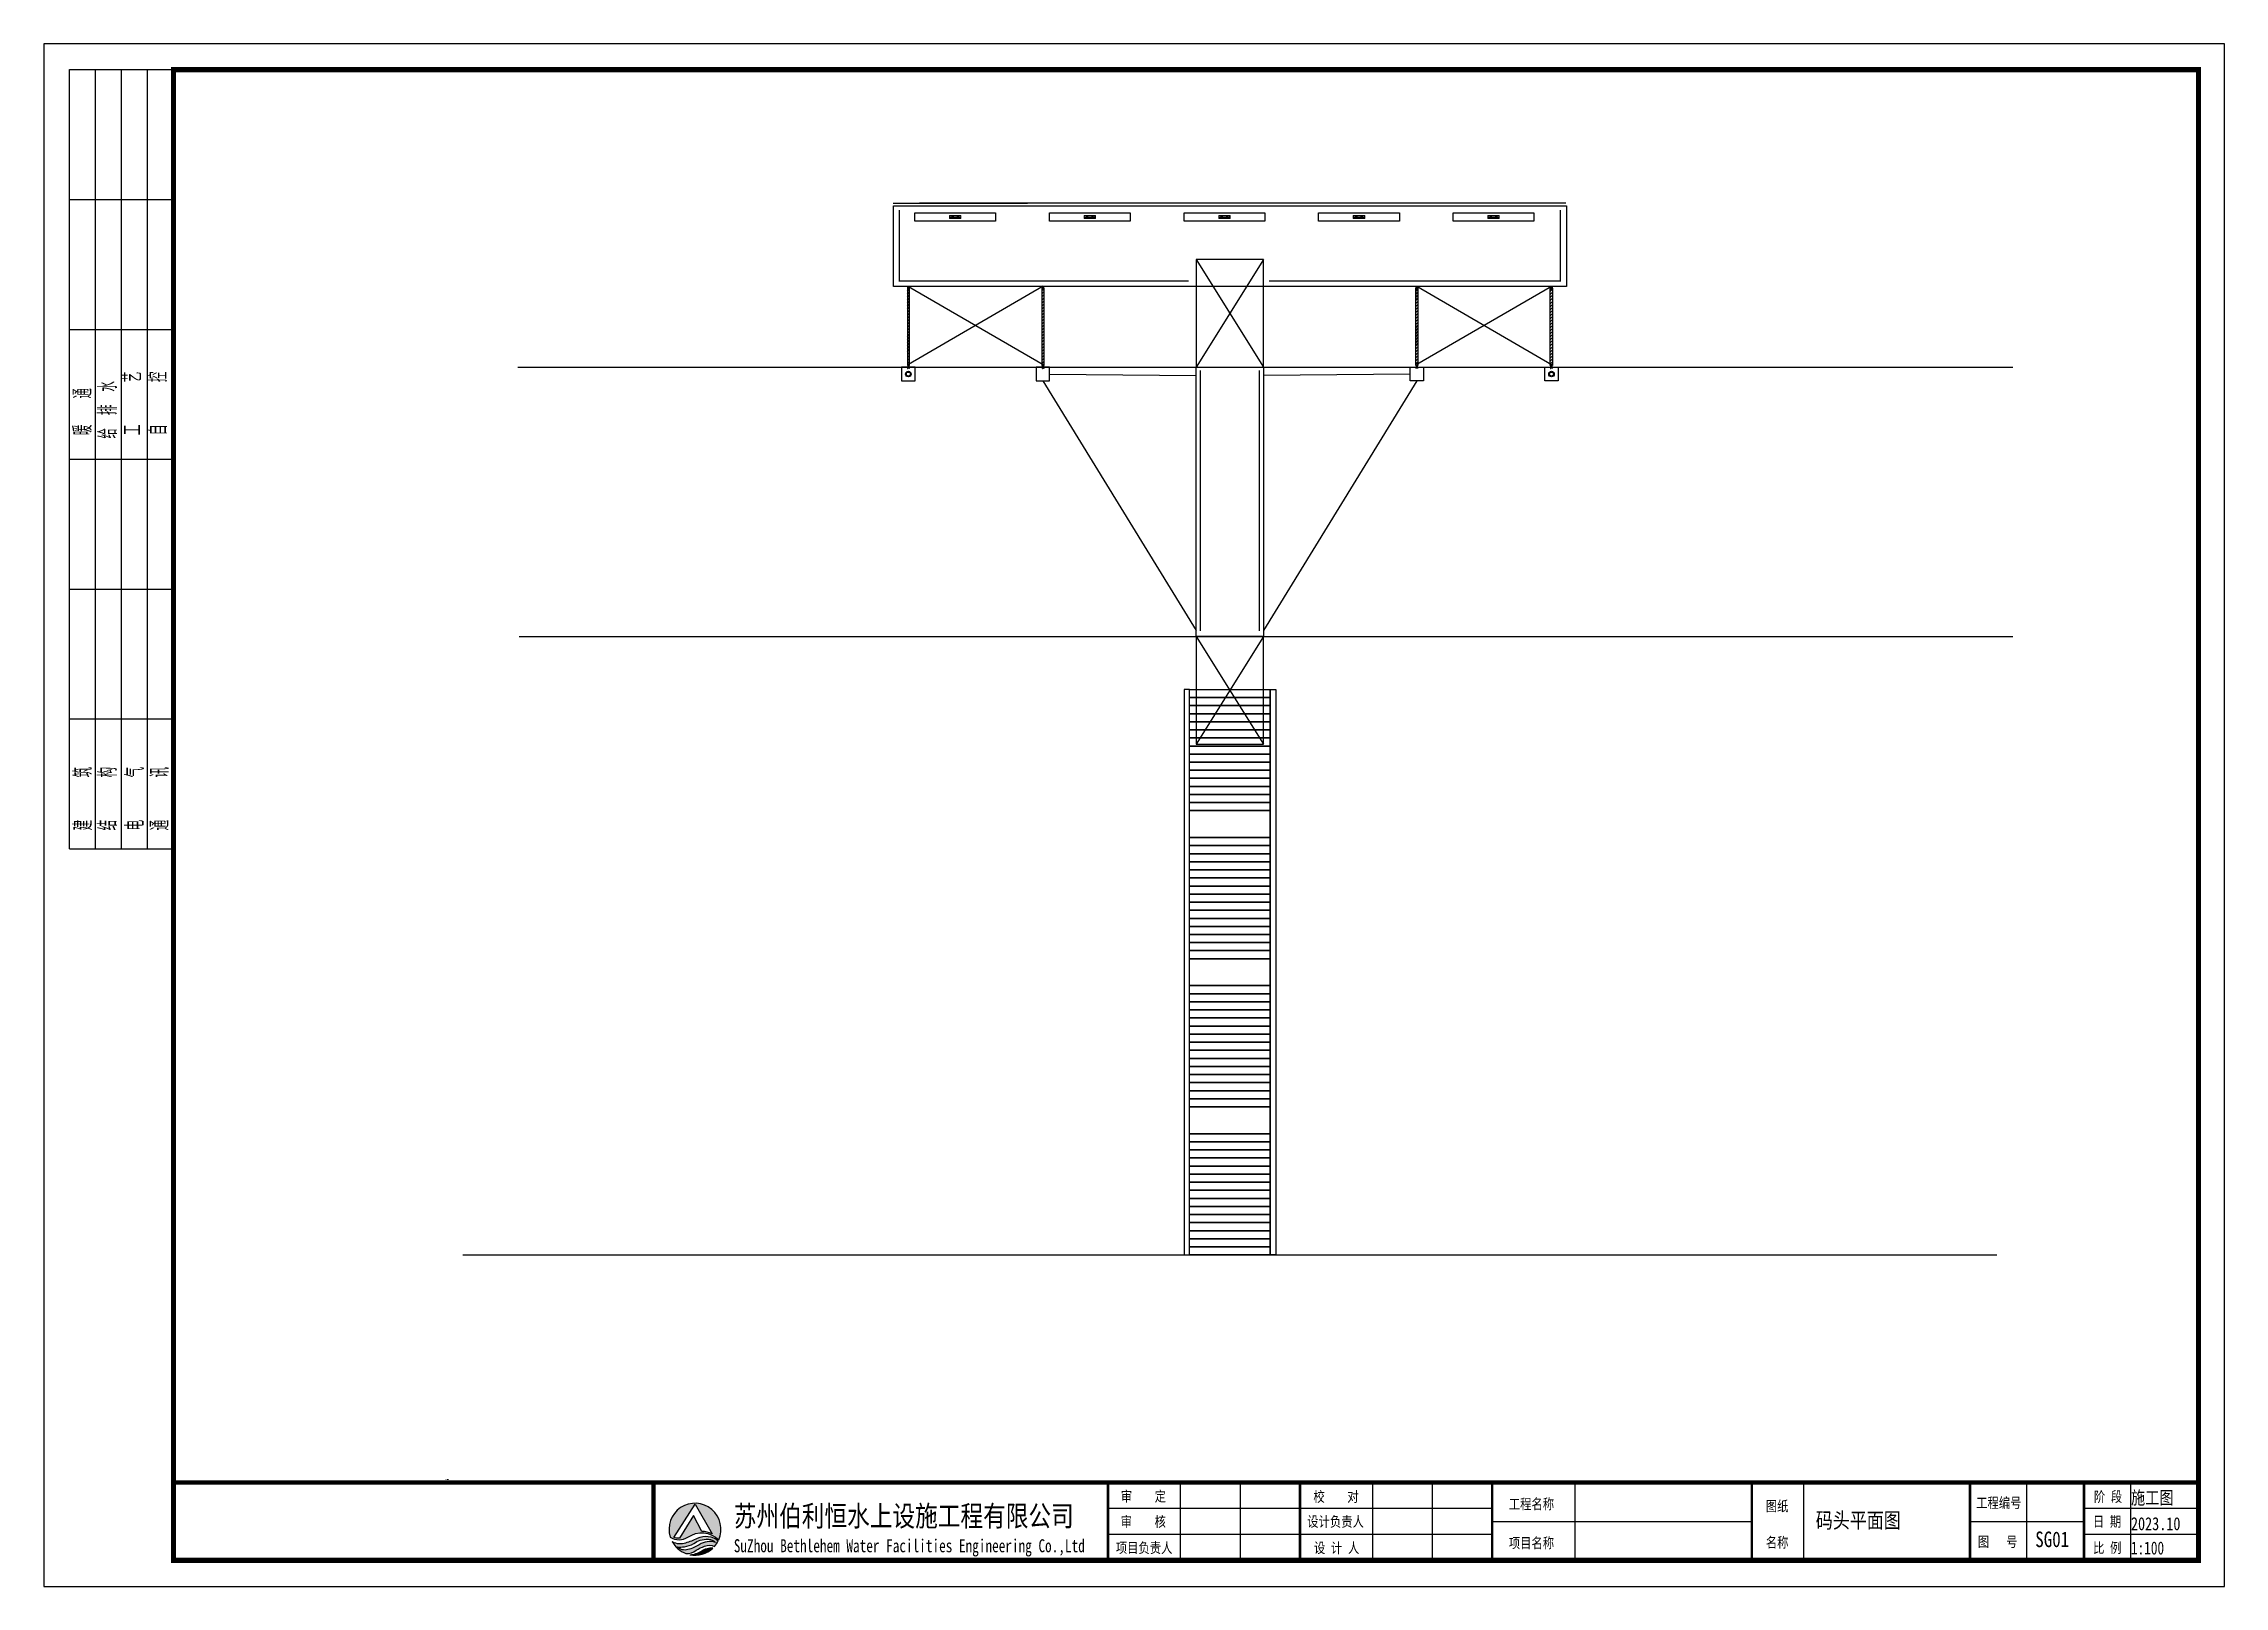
# Paper-space layout '平面图' of a CAD drawing. Header units: inches. Extents: x 0.1 to 10.4, y 0.3 to 7.6.
# The model-space entities are those that its viewports show. They can reach past a viewport. Long polylines and large blocks are cut down to what shows.
import ezdxf

# ---------------------------------------------------------------- set-up
doc = ezdxf.new("R2010")
doc.units = ezdxf.units.IN
doc.header["$LTSCALE"] = 1000
doc.header["$MEASUREMENT"] = 0
doc.linetypes.add('DASH', pattern=[0.35, 0.25, -0.1])
doc.linetypes.add('DOTE', pattern=[2.42, 2, -0.2, 0.02, -0.2])
doc.layers.add('00标注文字', color=2, linetype='Continuous', lineweight=15)
doc.layers.add('DOTE', color=1, linetype='Continuous')
doc.layers.add('PUB_DIM', color=3, linetype='Continuous')
doc.styles.add('-宋体', font='', dxfattribs={"width": 0.8})
doc.styles.add('_TCH_DIM', font='SIMPLEX', dxfattribs={"bigfont": 'GBCBIG'})
doc.styles.get("Standard").update_dxf_attribs({"font": 'txt', "bigfont": 'gbcbig.shx'})
doc.styles.add('图框', font='')
doc.styles.add('黑体', font='simhei.ttf')
doc.styles.get('-宋体').set_extended_font_data('SimSun')
doc.styles.get('图框').set_extended_font_data('SimSun')

# ---------------------------------------------------------------- blocks, each defined once
blk = doc.blocks.new('$TITLEBLK$00000187')
h = blk.add_hatch(color=140)
h.dxf.hatch_style = 1
h.paths.add_polyline_path([(-294.3, 4.5, 0.294083), (-290.89, 4.48, -0.363756), (-284.97, 3.96, 1.450144)])
h.paths.add_polyline_path([(-289.53, 10.8), (-286.23, 5.12, 0.101723), (-288.23, 5.58), (-289.84, 8.66), (-292.52, 4.26, -0.081837), (-293.64, 4.38)], flags=16)
h = blk.add_hatch(color=174)
h.paths.add_polyline_path([(-285.77, 2.71, 0.064571), (-285.05, 3.78, 0.296692), (-289.05, 4.29, -0.04264), (-291.3, 3.4, -0.209747), (-293.92, 3.62, 0.179915), (-291.3, 1.33, 0.169783), (-289.28, 1.97, -0.05744), (-287.69, 2.74, -0.214092)])
h.paths.add_polyline_path([(-288.71, 3.03, -0.084014), (-290.89, 2.08, -0.271733), (-292.96, 2.61, 0.071966), (-291.58, 2.64, 0.098278), (-289.75, 3.23, -0.072406), (-288.51, 3.9, -0.088156), (-286.96, 4.07, -0.181988), (-285.56, 3.48, 0.206106)], flags=16)
blk.add_hatch(color=174).paths.add_polyline_path([(-286.08, 2.39, 0.189728), (-288.25, 1.81, -0.126537), (-290.52, 1.1, 0.245013)])
for p, q in [((-196, 0), (-196, 15)), ((-184.5, 0), (-184.5, 15)), ((-159, 0), (-159, 15)), ((-147.5, 0), (-147.5, 15)), ((-120, 0), (-120, 15)), ((-76, 0), (-76, 15)), ((-33, 0), (-33, 15)), ((-13, 0), (-13, 15)), ((0, 0), (0, 15)), ((-136, 10), (-210, 10)), ((0, 10), (-22, 10)), ((-136, 5), (-210, 5)), ((-136, 7.5), (-86, 7.5)), ((-44, 7.5), (-22, 7.5)), ((0, 5), (-22, 5))]:
    blk.add_line(p, q)
for points, const_width in [([(-297.54, 0), (-297.54, 15), (0, 15)], 0.8), ([(-210, 0), (-210, 15)], 0.5), ([(-173, 0), (-173, 15)], 0.5), ([(-136, 0), (-136, 15)], 0.5), ([(-86, 0), (-86, 15)], 0.5), ([(-44, 0), (-44, 15)], 0.5), ([(-22, 0), (-22, 15)], 0.5)]:
    blk.add_lwpolyline(points, dxfattribs=dict(const_width=const_width))
for points in [[(-294.3, 4.5, 0.294083), (-290.89, 4.48, -0.363756), (-284.97, 3.96, 1.450144)], [(-293.64, 4.38), (-289.53, 10.8), (-286.23, 5.12, 0.101723), (-288.23, 5.58), (-289.84, 8.66), (-292.52, 4.26, -0.081837)]]:
    blk.add_lwpolyline(points, format="xyb", close=True)
for points in [[(-293.92, 3.62, 0.209747), (-291.3, 3.4, 0.04264), (-289.05, 4.29, -0.296692), (-285.05, 3.78)], [(-292.96, 2.61, 0.071966), (-291.58, 2.64, 0.098278), (-289.75, 3.23, -0.072406), (-288.51, 3.9, -0.088156), (-286.96, 4.07, -0.181988), (-285.56, 3.48, 0.206106), (-288.71, 3.03, -0.084014), (-290.89, 2.08, -0.271733), (-292.96, 2.61)], [(-291.3, 1.33, 0.169783), (-289.28, 1.97, -0.05744), (-287.69, 2.74, -0.214092), (-285.77, 2.71, -0.214092)], [(-290.52, 1.1, 0.126537), (-288.25, 1.81, -0.189728), (-286.08, 2.39, -0.189728)]]:
    blk.add_lwpolyline(points, format="xyb")
for start, end in [(208.4706, 249.2676), (258.5751, 313.6432), (318.8384, 333.6165)]:
    blk.add_arc((-289.53, 6), 5, start, end)
at = {"style": '图框'}
for s, height, width, p in [('审    定', 2, 0.8, (-207.53, 11.34)), ('校    对', 2, 0.8, (-170.43, 11.27)), ('阶 段', 2, 0.8, (-20.12, 11.27)), ('苏州伯利恒水上设施工程有限公司', 4, 0.8, (-282.06, 6.56)), ('审    核', 2, 0.8, (-207.55, 6.48)), ('设计负责人', 2, 0.8, (-171.62, 6.48)), ('工程名称', 2, 0.8, (-132.8, 9.86)), ('图纸', 2, 0.8, (-83.31, 9.46)), ('工程编号', 2, 0.8, (-42.79, 10.08)), ('日 期', 2, 0.8, (-20.31, 6.48)), ('SuZhou Bethlehem Water Facilities Engineering Co.,Ltd ', 2.5, 0.75, (-282.06, 1.57)), ('项目名称', 2, 0.8, (-132.8, 2.36)), ('名称', 2, 0.8, (-83.31, 2.46)), ('图   号', 2, 0.8, (-42.46, 2.6)), ('项目负责人', 2, 0.8, (-208.49, 1.42)), ('设 计 人', 2, 0.8, (-170.33, 1.42)), ('比 例', 2, 0.8, (-20.27, 1.42))]:
    blk.add_text(s, height=height, dxfattribs=dict(at, width=width)).set_placement(p)
for tag, p in [('审定人', (-193.68, 10.95)), ('校对', (-155.51, 10.92)), ('审核人', (-193.68, 6.03)), ('设计负责人', (-158.64, 6.23)), ('项目负责人', (-195.69, 1.11)), ('设计人', (-156.48, 1.18))]:
    blk.add_attdef(tag, p, '', height=3)
for tag, p, height, style, width in [('工程名称', (-115.66, 9.53), 3, '-宋体', 0.8), ('阶段', (-12.96, 10.81), 2.5, '黑体', 0.8), ('图名', (-73.67, 6.22), 3, '-宋体', 0.8), ('日期', (-12.96, 5.8), 2.5, '黑体', 0.8), ('项目名称', (-115.65, 1.97), 3, '-宋体', 0.8), ('图号', (-31.44, 2.55), 3, '_TCH_DIM', 0.7), ('比例', (-12.96, 1.14), 2.5, '黑体', 0.8)]:
    blk.add_attdef(tag, p, '', height=height, dxfattribs=dict(style=style, width=width))
blk = doc.blocks.new('$TITLEBLK$00000095')
for p, q in [((-150, 20), (-150, 0)), ((-150, 20), (0, 20)), ((-125, 20), (-125, 0)), ((-100, 20), (-100, 0)), ((-75, 20), (-75, 0)), ((-75, 20), (-75, 0)), ((-50, 20), (-50, 0)), ((-25, 20), (-25, 0)), ((0, 20), (0, 0)), ((-150, 15), (-75, 15)), ((-75, 15), (0, 15)), ((-150, 10), (-75, 10)), ((-75, 10), (0, 10)), ((-150, 5), (-75, 5)), ((-75, 5), (0, 5))]:
    blk.add_line(p, q)
at = {"width": 0.8}
for s, p in [('建   筑', (-146.45, 15.65)), ('暖  通', (-70.35, 15.73)), ('结   构', (-146.45, 10.91)), ('给 排 水', (-71.03, 10.9)), ('电   气', (-146.45, 5.65)), ('工   艺', (-70.35, 6.13)), ('通   讯', (-146.45, 0.88)), ('自   控', (-70.35, 1.24))]:
    blk.add_text(s, height=3.509, dxfattribs=at).set_placement(p)
blk = doc.blocks.new('rgthtyjyuk')
blk.add_lwpolyline([(0, 0), (420, 0), (420, 297), (0, 297)], close=True)
at = {"const_width": 1}
blk.add_lwpolyline([(25, 5), (415, 5), (415, 292), (25, 292)], close=True, dxfattribs=at)
at = {"const_width": 0.8}
blk.add_lwpolyline([(415, 20), (25, 20)], dxfattribs=at)
at = {"rotation": 90}
blk.add_blockref('$TITLEBLK$00000095', (25, 292), dxfattribs=at)
blk = doc.blocks.new('*U257')
blk.add_lwpolyline([(-1500, 150), (1500, 150), (1500, -150), (-1500, -150)], close=True)
blk = doc.blocks.new('*U258')
at = {"color": 0, "linetype": 'ByBlock', "lineweight": -2, "transparency": 16777216}
for p in [(0, 0), (0, -300), (0, -600), (0, -900), (0, -1200), (0, -1500), (0, -1800), (0, -2100), (0, -2400), (0, -2700), (0, -3000), (0, -3300), (0, -3600), (0, -3900), (0, -4200)]:
    blk.add_blockref('*U257', p, dxfattribs=at)
blk = doc.blocks.new('M24_90')
at = {"layer": 'PUB_DIM'}
for p, q in [((-11, 11), (-14, 10)), ((-11, 11), (-7, 10)), ((-11, 11), (11, 11)), ((-7, 10), (0, 11)), ((-7, 10), (-7, 0)), ((0, 11), (7, 10)), ((11, 11), (7, 10)), ((7, 10), (7, 0)), ((11, 11), (14, 10)), ((-11, -74), (-14, -73)), ((-11, -74), (-7, -73)), ((-11, -74), (11, -74)), ((-7, -73), (-7, -58)), ((-7, -73), (0, -74)), ((0, -74), (7, -73)), ((7, -73), (7, -58)), ((11, -74), (7, -73)), ((11, -74), (14, -73))]:
    blk.add_line(p, q, dxfattribs=at)
for points in [[(-14, 10), (14, 10), (14, 0), (-14, 0)], [(-8, 0), (8, 0), (8, -77), (-8, -77)], [(-15, -52), (15, -52), (15, -55), (-15, -55)], [(-14, -73), (14, -73), (14, -58), (-14, -58)]]:
    blk.add_lwpolyline(points, close=True, dxfattribs=at)
blk = doc.blocks.new('ahjshdasda')
at = {"layer": 'PUB_DIM'}
for p, q in [((39726, 54601), (39726, 54591)), ((39727, 54601), (39727, 54591)), ((39729, 54601), (39729, 54591)), ((39731, 54601), (39731, 54591))]:
    blk.add_line(p, q, dxfattribs=at)
for points in [[(39720, 54602), (39737, 54602), (39737, 54600), (39720, 54600)], [(39729, 54599), (39729, 54580), (39728, 54580), (39728, 54599)]]:
    blk.add_lwpolyline(points, close=True, dxfattribs=at)
at = {"layer": 'PUB_DIM', "xscale": 0.08773124708293675, "yscale": 0.08773124708293675, "zscale": 0.08773124708293675, "rotation": 90.01075038123389}
blk.add_blockref('M24_90', (39726, 54594), dxfattribs=at)
blk = doc.blocks.new('M16膨胀螺栓')
at = {"layer": 'PUB_DIM'}
for p, q in [((-12, 12), (-16, 10)), ((-12, 12), (-8, 10)), ((-12, 12), (12, 12)), ((-8, 10), (0, 12)), ((0, 12), (8, 10)), ((12, 12), (8, 10)), ((12, 12), (16, 10)), ((-8, -84), (-12, -103)), ((-12, -103), (-12, -112)), ((-12, -112), (12, -112)), ((-10, -112), (-10, -112)), ((0, -128), (-10, -123)), ((-5, -117), (5, -117)), ((-2, -107), (-4, -112)), ((-1, -84), (-2, -107)), ((0, -128), (10, -123)), ((1, -84), (2, -107)), ((2, -107), (4, -112)), ((8, -84), (12, -103)), ((10, -112), (10, -112)), ((12, -103), (12, -112))]:
    blk.add_line(p, q, dxfattribs=at)
for points in [[(-16, 10), (16, 10), (16, 0), (-16, 0)], [(-8, 22), (8, 22), (8, -73), (-8, -73)], [(-10, -18), (10, -18), (10, -123), (-10, -123)], [(-8, -79), (8, -79), (8, -84), (-8, -84)]]:
    blk.add_lwpolyline(points, close=True, dxfattribs=at)
for centre, start, end in [((-5, -112), 180, 270), ((5, -112), 270, 0)]:
    blk.add_arc(centre, 5, start, end, dxfattribs=at)
blk = doc.blocks.new('hjashdasda')
at = {"layer": 'DOTE', "linetype": 'DOTE', "ltscale": 0.005}
for p, q in [((37896, 49659), (37896, 49655)), ((37909, 49660), (37909, 49655))]:
    blk.add_line(p, q, dxfattribs=at)
at = {"layer": 'DOTE', "linetype": 'DOTE', "ltscale": 0.02}
for p, q in [((37907, 49665), (37897, 49665)), ((37903, 49683), (37903, 49656))]:
    blk.add_line(p, q, dxfattribs=at)
at = {"layer": 'PUB_DIM'}
for p, q in [((37896, 49657), (37896, 49656)), ((37897, 49657), (37897, 49656)), ((37900, 49657), (37900, 49669)), ((37905, 49669), (37900, 49669)), ((37902, 49657), (37902, 49669)), ((37903, 49657), (37903, 49669)), ((37905, 49657), (37905, 49669)), ((37908, 49657), (37908, 49656)), ((37909, 49657), (37909, 49656))]:
    blk.add_line(p, q, dxfattribs=at)
for points in [[(37911, 49656), (37894, 49656), (37894, 49657), (37911, 49657)], [(37902, 49661), (37902, 49682), (37903, 49682), (37903, 49661)]]:
    blk.add_lwpolyline(points, close=True, dxfattribs=at)
at = {"layer": 'PUB_DIM', "yscale": 0.08773124708293675, "zscale": 0.08773124708293675}
for name, p, xscale, rotation in [('M16膨胀螺栓', (37896, 49657), -0.08773124708293675, 359.9999999999325), ('M24_90', (37905, 49665), 0.08773124708293675, 270)]:
    blk.add_blockref(name, p, dxfattribs=dict(at, xscale=xscale, rotation=rotation))
at = {"layer": 'PUB_DIM', "xscale": 0.08773124708293675, "yscale": 0.08773124708293675, "zscale": 0.08773124708293675}
blk.add_blockref('M16膨胀螺栓', (37909, 49657), dxfattribs=at)
blk = doc.blocks.new('*U265')
blk.add_lwpolyline([(-1500, 150), (1500, 150), (1500, -150), (-1500, -150)], close=True)
blk = doc.blocks.new('*U266')
at = {"color": 0, "linetype": 'ByBlock', "lineweight": -2, "transparency": 16777216}
for p in [(0, 0), (0, -300), (0, -600), (0, -900), (0, -1200), (0, -1500), (0, -1800), (0, -2100), (0, -2400), (0, -2700), (0, -3000), (0, -3300), (0, -3600), (0, -3900), (0, -4200)]:
    blk.add_blockref('*U265', p, dxfattribs=at)
blk = doc.blocks.new('*U267')
blk.add_lwpolyline([(-1500, 150), (1500, 150), (1500, -150), (-1500, -150)], close=True)
blk = doc.blocks.new('*U268')
at = {"color": 0, "linetype": 'ByBlock', "lineweight": -2, "transparency": 16777216}
for p in [(0, 0), (0, -300), (0, -600), (0, -900), (0, -1200), (0, -1500), (0, -1800), (0, -2100), (0, -2400), (0, -2700), (0, -3000), (0, -3300), (0, -3600), (0, -3900), (0, -4200)]:
    blk.add_blockref('*U267', p, dxfattribs=at)
blk = doc.blocks.new('*U269')
blk.add_lwpolyline([(-1500, 150), (1500, 150), (1500, -150), (-1500, -150)], close=True)
blk = doc.blocks.new('*U270')
at = {"color": 0, "linetype": 'ByBlock', "lineweight": -2, "transparency": 16777216}
for p in [(0, 0), (0, -300), (0, -600), (0, -900), (0, -1200), (0, -1500), (0, -1800), (0, -2100), (0, -2400), (0, -2700), (0, -3000), (0, -3300), (0, -3600), (0, -3900), (0, -4200)]:
    blk.add_blockref('*U269', p, dxfattribs=at)
blk = doc.blocks.new('游艇码头系船柱')
at = {"layer": '00标注文字', "color": 2}
for p, q in [((0.04, 0.1), (0.05, 0.1)), ((0.04, 0.05), (0.05, 0.05)), ((0.05, 0.1), (0.05, 0.05)), ((0.05, 0.09), (0.1, 0.09)), ((0.05, 0.05), (0.1, 0.05)), ((0.15, 0.11), (0.19, 0.11)), ((0.15, 0.04), (0.19, 0.04)), ((0.43, 0.09), (0.18, 0.09)), ((0.43, 0.05), (0.18, 0.05)), ((0.46, 0.11), (0.42, 0.11)), ((0.46, 0.04), (0.42, 0.04)), ((0.57, 0.09), (0.51, 0.09)), ((0.57, 0.05), (0.51, 0.05)), ((0.57, 0.1), (0.57, 0.1)), ((0.57, 0.1), (0.57, 0.05)), ((0.57, 0.05), (0.57, 0.05))]:
    blk.add_line(p, q, dxfattribs=at)
blk.add_lwpolyline([(0, 0.15), (0.61, 0.15), (0.61, 0), (0, 0)], close=True, dxfattribs=at)
for centre in [(0.13, 0.07), (0.48, 0.07)]:
    blk.add_circle(centre, 0.04, dxfattribs=at)
at = {"layer": '00标注文字', "color": 8}
for centre in [(0.13, 0.07), (0.48, 0.07)]:
    blk.add_circle(centre, 0.035, dxfattribs=at)
at = {"layer": '00标注文字', "color": 2}
for centre, radius, start, end in [((0.05, 0.07), 0.0256, 102.6804, 257.3196), ((0.15, 0.07), 0.035, 325.1501, 34.8499), ((0.19, 0.07), 0.035, 34.8499, 90), ((0.19, 0.07), 0.035, 270, 325.1501), ((0.42, 0.07), 0.035, 90, 145.1501), ((0.42, 0.07), 0.035, 214.8499, 270), ((0.46, 0.07), 0.035, 145.1501, 214.8499), ((0.56, 0.07), 0.0256, 282.6804, 77.3196)]:
    blk.add_arc(centre, radius, start, end, dxfattribs=at)
blk = doc.blocks.new('*U283')
blk.add_lwpolyline([(-1500, 150), (1500, 150), (1500, -150), (-1500, -150)], close=True)
at = {"layer": '00标注文字', "xscale": -693.1336901761795, "yscale": 693.1336901761795, "zscale": 693.1336901761795}
blk.add_blockref('游艇码头系船柱', (211, -52), dxfattribs=at)
blk = doc.blocks.new('*U285')
at = {"color": 0, "linetype": 'ByBlock', "lineweight": -2, "transparency": 16777216}
for p in [(0, 0), (5000, 0), (10000, 0), (15000, 0), (20000, 0)]:
    blk.add_blockref('*U283', p, dxfattribs=at)

msp = doc.modelspace()

# ---------------------------------------------------------------- hatches: boundary and pattern name
h = msp.add_hatch()
h.set_pattern_fill('ANSI31', color=3, scale=50)
h.set_pattern_definition([(45, (127551.734, 9.92), (-56.1266, 56.1266), [])])
h.paths.add_polyline_path([(133467, 51679), (133387, 51679), (133387, 54553), (133467, 54553)])
h = msp.add_hatch()
h.set_pattern_fill('ANSI31', color=3, scale=50)
h.set_pattern_definition([(45, (122551.734, 9.92), (-56.1266, 56.1266), [])])
h.paths.add_polyline_path([(138467, 51679), (138387, 51679), (138387, 54553), (138467, 54553)])
h = msp.add_hatch()
h.set_pattern_fill('ANSI31', color=3, scale=50)
h.set_pattern_definition([(45, (112551.734, 9.92), (-56.1266, 56.1266), [])])
h.paths.add_polyline_path([(152273, 51679), (152353, 51679), (152353, 54553), (152273, 54553)])
h = msp.add_hatch()
h.set_pattern_fill('ANSI31', color=3, scale=50)
h.set_pattern_definition([(45, (117551.734, 9.92), (-56.1266, 56.1266), [])])
h.paths.add_polyline_path([(157273, 51679), (157353, 51679), (157353, 54553), (157273, 54553)])

# ---------------------------------------------------------------- linework, layer by layer
at = {"color": 4, "const_width": 50}
msp.add_lwpolyline([(132848, 57713), (157859, 57716)], dxfattribs=at)
for points in [[(132870, 57617), (157870, 57617), (157870, 54617), (147370, 54617), (147370, 54617), (143370, 54617), (143370, 54617), (132870, 54617)], [(133672, 51617), (133172, 51617), (133172, 51117), (133672, 51117)], [(138672, 51617), (138172, 51617), (138172, 51117), (138672, 51117)], [(144120, 51617), (146620, 51617), (146620, 41617), (144120, 41617)], [(152067, 51617), (152567, 51617), (152567, 51117), (152067, 51117)], [(157067, 51617), (157567, 51617), (157567, 51117), (157067, 51117)], [(143870, 39653), (143670, 39653), (143670, 18653), (143870, 18653)], [(146870, 39653), (147070, 39653), (147070, 18653), (146870, 18653)], [(143870, 35153), (146870, 35153), (146870, 34153), (143870, 34153)], [(143870, 29653), (146870, 29653), (146870, 28653), (143870, 28653)], [(143870, 24153), (146870, 24153), (146870, 23153), (143870, 23153)]]:
    msp.add_lwpolyline(points, close=True)
at = {"color": 6, "const_width": 50}
for points in [[(133088, 57457), (133088, 54823), (143575, 54823), (143575, 54823), (143840, 54823)], [(157651, 57457), (157651, 54823), (147165, 54823), (147165, 54823), (146819, 54823)], [(144274, 51508), (144274, 41826)], [(146466, 51508), (146466, 41826)]]:
    msp.add_lwpolyline(points, dxfattribs=at)
at = {"color": 2}
for points in [[(144120, 51617), (146620, 51617), (146620, 55617), (144120, 55617)], [(144120, 37617), (146620, 37617), (146620, 41617), (144120, 41617)]]:
    msp.add_lwpolyline(points, close=True, dxfattribs=at)
for points in [[(146620, 55617), (144120, 51617)], [(144120, 55617), (146620, 51617)], [(146620, 41617), (144120, 37617)], [(144120, 41617), (146620, 37617)]]:
    msp.add_lwpolyline(points, dxfattribs=at)
at = {"color": 3}
for points in [[(133467, 54553), (133387, 54553), (133387, 51679), (133467, 51679)], [(138467, 54553), (138387, 54553), (138387, 51679), (138467, 51679)], [(152273, 54553), (152353, 54553), (152353, 51679), (152273, 51679)], [(157273, 54553), (157353, 54553), (157353, 51679), (157273, 51679)]]:
    msp.add_lwpolyline(points, close=True, dxfattribs=at)
at = {"color": 1}
for points in [[(138427, 54627), (133425, 51717)], [(133427, 54617), (138425, 51717)], [(152313, 54627), (157315, 51717)], [(157313, 54617), (152315, 51717)], [(138422, 51117), (144120, 41842)], [(138672, 51367), (144120, 51317)], [(152067, 51367), (146620, 51317)], [(152317, 51117), (146620, 41842)]]:
    msp.add_lwpolyline(points, dxfattribs=at)
at = {"linetype": 'DASH', "ltscale": 0.1}
for points in [[(118910, 51617), (174459, 51617)], [(118961, 41617), (174459, 41617)], [(116873, 18653), (173867, 18653)]]:
    msp.add_lwpolyline(points, dxfattribs=at)
at = {"color": 1}
for centre, radius in [((133422, 51367), 104), ((133422, 51367), 73.7), ((157317, 51367), 104), ((157317, 51367), 73.7)]:
    msp.add_circle(centre, radius, dxfattribs=at)

# ---------------------------------------------------------------- block references
for name, p in [('*U285', (135166, 57199)), ('*U258', (145370, 39503)), ('*U266', (145370, 34003)), ('*U268', (145370, 28503)), ('*U270', (145370, 23003))]:
    msp.add_blockref(name, p)
for name, p, xscale, yscale, zscale in [('ahjshdasda', (354657, -249433), -5.568559892244242, 5.568559892244242, 5.568559892244242), ('ahjshdasda', (359657, -249433), -5.568559892244242, 5.568559892244242, 5.568559892244242), ('ahjshdasda', (-68917, -249433), 5.568559892244242, 5.568559892244242, 5.568559892244242), ('ahjshdasda', (-63917, -249433), 5.568559892244242, 5.568559892244242, 5.568559892244242), ('hjashdasda', (280968, -141679), -3.892708075587689, 3.892708075587689, 3.892708075587689), ('hjashdasda', (285968, -141679), -3.892708075587689, 3.892708075587689, 3.892708075587689), ('hjashdasda', (4771, -141679), 3.892708075587689, 3.892708075587689, 3.892708075587689), ('hjashdasda', (9771, -141679), 3.892708075587689, 3.892708075587689, 3.892708075587689)]:
    msp.add_blockref(name, p, dxfattribs=dict(xscale=xscale, yscale=yscale, zscale=zscale))

psp = doc.layouts.new('平面图')

# ---------------------------------------------------------------- linework, layer by layer
at = {"color": 1}
psp.add_solid([(2.021, 0.764, 0.004), (2.021, 0.758, 0.004), (2.003, 0.761, 0.004)], dxfattribs=at)

# ---------------------------------------------------------------- block references
at = {"xscale": 0.02458256797558327, "yscale": 0.02458256797558327, "zscale": 0.02458256797558327}
psp.add_blockref('rgthtyjyuk', (0.103, 0.255), dxfattribs=at)
ref = psp.add_blockref('$TITLEBLK$00000187', (10.304, 0.378), dxfattribs=dict(xscale=0.02458256797558327, yscale=0.02458256797558327, zscale=0.02458256797558327))
ref.add_attrib('图名', '码头平面图', (8.493, 0.531), dxfattribs={"color": 3, "height": 0.0737, "style": '-宋体', "width": 0.8})
ref.add_attrib('图号', 'SG01', (9.532, 0.441), dxfattribs={"color": 3, "height": 0.0737, "style": '黑体', "width": 0.8})
ref.add_attrib('日期', '2023.10', (9.985, 0.521), dxfattribs={"color": 3, "height": 0.0615, "style": '黑体', "width": 0.8})
ref.add_attrib('阶段', '施工图', (9.985, 0.644), dxfattribs={"color": 3, "height": 0.0615, "style": '黑体', "width": 0.8})
ref.add_attrib('比例', '1:100', (9.985, 0.406), dxfattribs={"color": 3, "height": 0.0615, "style": '黑体', "width": 0.75})

# ---------------------------------------------------------------- viewports
at = {"layer": '0', "view_target_point": (80935.163, 43887.502)}
psp.add_viewport(center=(5.511, 4.09), size=(9.587, 6.68646), view_center_point=(62801.282, -7449.927), view_height=52471.25606, dxfattribs=at)

doc.saveas('drawing.dxf')
